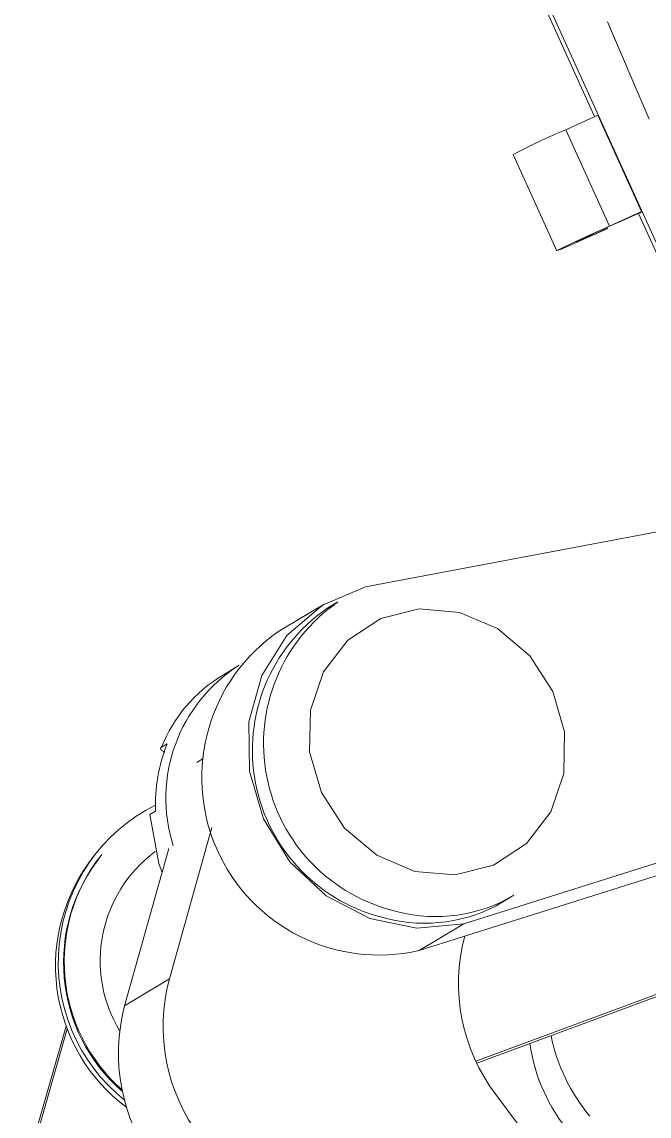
# Model space of a CAD drawing. Header units: millimetres. Extents: x 0 to 1189, y 0 to 841.
# Drawn here: x 356.25 to 359.81, y 437.46 to 443.67 of the extents above; entities that cross this region are included whole.
import ezdxf

# ---------------------------------------------------------------- set-up
doc = ezdxf.new("R2010")
doc.units = ezdxf.units.MM
doc.layers.get('0').update_dxf_attribs({"lineweight": 18})

msp = doc.modelspace()

# ---------------------------------------------------------------- linework, layer by layer
at = {"color": 7, "linetype": 'Continuous', "lineweight": 15}
for p, q in [((360.2682, 441.5028), (358.7429, 444.8651)), ((359.5039, 443.1338), (358.7273, 444.8457)), ((359.5781, 443.6708), (359.8132, 443.1197)), ((359.5221, 443.142), (359.34, 443.0595)), ((359.77, 442.5957), (359.5221, 443.142)), ((359.5879, 442.5131), (359.34, 443.0595)), ((359.0424, 442.9195), (359.2902, 442.3732)), ((359.77, 442.5957), (359.5879, 442.5131)), ((360.2608, 441.4653), (359.7532, 442.5842)), ((359.7637, 442.5879), (359.77, 442.5957)), ((359.5777, 442.5005), (359.5754, 442.5056)), ((359.5754, 442.4976), (359.5777, 442.5005)), ((358.2046, 440.4661), (360.1681, 440.8379)), ((357.9694, 440.3687), (357.7158, 440.2165)), ((358.0482, 440.381), (357.9848, 440.3429)), ((357.4879, 440.0215), (357.3928, 439.9645)), ((357.0787, 439.5757), (357.047, 439.5567)), ((361.4544, 439.4041), (358.763, 438.5561)), ((361.5563, 439.364), (358.5094, 438.404)), ((357.0128, 439.1942), (356.9811, 439.1752)), ((357.0915, 438.2428), (357.3329, 439.1016)), ((356.6813, 438.9617), (356.6658, 438.9423)), ((356.8379, 438.0907), (357.0883, 438.9816)), ((356.7086, 438.9478), (356.7047, 438.9429)), ((358.9828, 438.6793), (359.0462, 438.7173)), ((358.5094, 438.404), (358.763, 438.5561)), ((360.5482, 438.4121), (358.83, 437.7772)), ((360.5695, 438.4063), (358.8355, 437.7656)), ((356.8379, 438.0907), (357.0915, 438.2428)), ((356.255, 437.0959), (356.5058, 437.9758)), ((356.2706, 437.1153), (356.5114, 437.9605)), ((358.9434, 437.5875), (360.2011, 435.9041))]:
    msp.add_line(p, q, dxfattribs=at)
at = {"color": 8, "linetype": 'Continuous', "lineweight": 15}
for p, q in [((359.7637, 442.5879), (359.7637, 442.588)), ((357.2842, 439.493), (357.2469, 439.4706))]:
    msp.add_line(p, q, dxfattribs=at)
at = {"color": 7, "linetype": 'Continuous', "lineweight": 15}
for points in [[(359.5777, 442.5005), (359.5084, 442.4693), (359.4501, 442.4436), (359.4119, 442.4273), (359.3995, 442.4228), (359.4149, 442.431), (359.4556, 442.4504), (359.5155, 442.4783), (359.5855, 442.5102), (359.6549, 442.5414), (359.7132, 442.5672), (359.7514, 442.5835), (359.7637, 442.5879)], [(359.5879, 442.5131), (359.4759, 442.462), (359.38, 442.4175), (359.3148, 442.3864), (359.2903, 442.3733), (359.3101, 442.3804), (359.3712, 442.4065), (359.4644, 442.4477), (359.5754, 442.4976)], [(358.763, 438.5561), (358.4963, 438.5307), (358.2286, 438.5846), (357.9816, 438.7137), (357.7753, 438.9073), (357.6264, 439.1499), (357.5469, 439.4217), (357.5433, 439.7008), (357.616, 439.9645), (357.7589, 440.1914), (357.9606, 440.3633), (358.2046, 440.4661)], [(358.4837, 438.8528), (358.7122, 438.8333), (358.9307, 438.8877), (359.1179, 439.0105), (359.2554, 439.1898), (359.3298, 439.4079), (359.3338, 439.6436), (359.267, 439.8738), (359.136, 440.076), (358.9535, 440.2302), (358.7375, 440.3216), (358.509, 440.341), (358.2905, 440.2867), (358.1033, 440.1639), (357.9658, 439.9846), (357.8914, 439.7664), (357.8874, 439.5307), (357.9542, 439.3005), (358.0852, 439.0984), (358.2677, 438.9441), (358.4837, 438.8528)], [(356.9811, 439.1752), (357.0319, 438.8968), (357.0503, 438.8462)]]:
    msp.add_lwpolyline(points, dxfattribs=at)
for centre, radius, start, end in [((360.9171, 439.3192), 4.0591, 112.86257, 117.50652), ((358.5396, 439.5388), 0.9769, 124.60425, 257.24757), ((358.603, 439.5768), 0.9769, 124.60395, 257.24782), ((358.2821, 439.3845), 1.0065, 124.2413, 283.04963), ((357.9634, 439.2672), 0.8917, 122.22679, 197.65414), ((357.8252, 439.2473), 0.8375, 121.08685, 158.31401), ((357.9389, 439.2307), 0.9268, 158.14343, 182.25528), ((357.4609, 438.336), 0.9995, 116.67623, 231.4265), ((357.4456, 438.3167), 0.9998, 141.26254, 233.39678), ((357.4611, 438.3361), 0.9697, 141.25882, 229.06264), ((357.465, 438.3409), 0.9697, 141.25913, 228.58594), ((358.6046, 439.4627), 0.8664, 255.48158, 300.64503), ((358.5412, 439.4246), 0.8663, 255.47851, 300.64608), ((359.7721, 438.2162), 1.0402, 164.98908, 217.18634), ((358.0962, 437.9734), 1.0402, 164.98902, 217.1864), ((357.8426, 437.8213), 1.0402, 164.98897, 217.18645), ((360.2507, 438.1188), 1.0129, 191.2343, 220.22131), ((360.1383, 438.0198), 1.0119, 188.12267, 220.23202)]:
    msp.add_arc(centre, radius, start, end, dxfattribs=at)
at = {"color": 8, "linetype": 'Continuous', "lineweight": 15}
msp.add_arc((357.4687, 438.3457), 0.7696, 126.42469, 211.04051, dxfattribs=at)
at = {"color": 7, "linetype": 'Continuous', "lineweight": 15}
msp.add_open_spline([(357.047, 439.5567), (357.0468, 439.5566), (357.0432, 439.5544), (357.04, 439.549), (357.0472, 439.5396), (357.0571, 439.5324), (357.066, 439.529), (357.0666, 439.5288)], degree=3, knots=[0, 0, 0, 0, 0.00087426, 0.01442148, 0.02797399, 0.04170305, 0.04260461, 0.04260461, 0.04260461, 0.04260461], dxfattribs=at)

doc.saveas('drawing.dxf')
